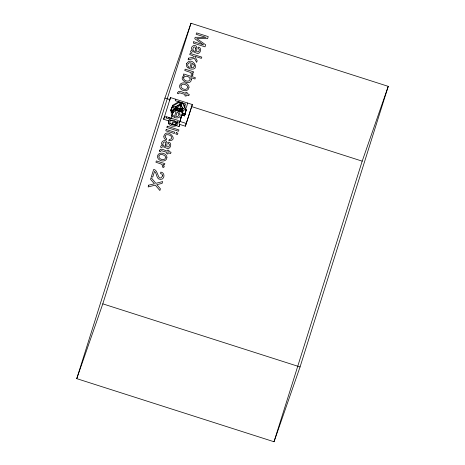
<?xml version="1.0" encoding="UTF-8"?>
<svg xmlns="http://www.w3.org/2000/svg" width="465" height="465" viewBox="0 0 465 465"><rect width="100%" height="100%" fill="white"/><g stroke="black" fill="none" stroke-linecap="round" stroke-linejoin="round"><path stroke-width="0.7" d="M172.259 114.716L173.137 111.96L170.672 111.147L172.689 105.264L178.833 101.655M171.172 109.92L171.899 107.589M184.373 116.204L186.302 109.74L185.454 107.764M184.628 114.902L186.302 109.74M76.754 378.644L164.941 98.051L190.987 23.25L388.246 86.356L300.059 366.949L274.013 441.75L76.754 378.644L102.8 303.848L190.987 23.25M169.272 121.069L163.663 119.273L170.498 97.569L192.318 104.544L185.372 126.218L179.763 124.422L179.06 126.561L168.504 123.039M171.23 109.909L171.957 107.595M171.05 110.484L172.399 106.276L179.833 101.922M175.724 99.231L175.27 100.672L180.275 102.277C179.984 107.223 177.554 108.049 173.497 106.316L173.201 108.176L174.061 107.938L177.578 108.775L179.275 108.014C182.664 114.623 187.459 107.584 187.389 102.963M171.056 118.587L173.137 111.96M172.317 114.593L173.102 112.088M173.631 110.693L174.241 108.816L175.322 109.415L175.985 108.107M174.241 108.816L173.712 110.507L171.306 109.74M174.759 109.234L175.549 106.752L179.798 104.392L180.507 102.137M175.322 109.415L175.764 108.037M177.549 108.607L176.886 109.914L175.543 109.484L175.898 108.357M176.107 109.664L176.549 108.287M176.328 109.734L176.903 107.159M176.886 109.914L177.328 108.537M182.803 110.315L182.367 111.664L177.107 109.984L177.461 108.857M177.671 110.164L178.205 108.473M177.892 110.234L178.601 107.979M182.774 108.781L180.949 105.009L181.739 102.533L182.414 102.748L184.75 108.025M179.24 110.664L179.769 108.973M179.455 110.734L180.077 108.793M180.019 110.914L180.461 109.537M180.24 110.984L180.682 109.606M180.804 111.164L181.6 108.659L181.025 111.234M181.588 111.414L182.117 109.723M181.803 111.484L182.158 110.356M182.367 111.664L182.722 110.536M170.446 120.33L179.327 123.173L181.995 114.867L184.593 115.698L185.233 113.158M182.449 111.443L182.978 111.612L182.187 114.047L182.449 113.303L184.849 114.07M179.327 123.173L181.995 114.867M184.588 114.814L185.919 110.664L185.337 109.345M185.372 126.218L192.318 104.544M274.013 441.75L362.2 161.152L388.246 86.356M169.615 100.335L170.498 97.569M163.663 119.273L164.546 116.506L166.499 117.128M179.763 124.422L179.06 126.561M171.434 108.717L170.824 110.461L171.597 108.752M172.282 106.427L172.689 105.264M176.032 107.159L176.252 107.229M177.595 107.659L177.816 107.729M180.949 105.009L183.158 109.188M180.728 108.659L181.036 108.479M181.6 108.659L181.815 108.729M182.292 109.159L182.6 108.984M182.978 111.612L182.716 112.356L173.986 109.566M184.768 114.954L185.372 113.21M181.391 116.616L180.856 118.017L182.629 112.379L173.893 109.583M175.468 106.979L179.717 104.613M183.855 114.28C184.838 114.024 182.594 113.175 182.995 113.977M172.73 110.74C173.788 110.577 171.666 109.595 171.887 110.403M172.329 111.803L171.597 111.408L172.253 111.373M164.941 98.051L169.766 99.591M191.15 106.433L362.2 161.152M168.452 117.755L170.405 118.377M179.938 121.429L186.366 123.487M102.8 303.848L300.059 366.949M183.472 103.16L184.89 106.45M167.092 142.772L166.703 146.446L168.097 147.109L169.068 146.394L169.522 144.708L168.359 143.359L168.743 142.139C171.695 142.842 171.12 147.155 168.882 148.364C166.639 149.561 162.593 144.824 161.663 147.533L160.605 147.196L160.745 146.248L161.576 145.435L162.436 145.458C159.094 141.726 166.203 137.942 167.092 142.772M168.359 121.818C167.807 127.776 180.542 127.858 176.828 121.412L177.956 121.772L178.357 120.499L166.499 116.709L166.086 118.017L170.434 119.406L168.842 120.487L168.359 121.818M196.974 47.703L196.585 51.377L197.98 52.034L198.95 51.319L199.404 49.639L198.235 48.284L198.619 47.064C201.572 47.767 201.002 52.08 198.764 53.289C196.521 54.486 192.475 49.749 191.545 52.458L190.487 52.121L190.627 51.173L191.458 50.36L192.318 50.389C188.976 46.651 196.085 42.867 196.974 47.703M163.895 136.169L163.936 137.413A3.063 2.796 19.2 0 0 164.918 139.018L166.267 139.866L166.662 138.599L165.383 137.466L165.453 135.524A1.843 1.68 19.2 0 1 166.604 134.728C168.836 134.275 173.131 136.164 171.335 138.913L169.301 139.442L168.9 140.709C179.879 140.721 166.662 126.992 163.895 136.169M159.402 150.805L159.356 151.311L160.483 151.671L161.14 150.59L167.086 152.415L166.697 153.659L167.859 154.031L168.254 152.787L170.626 153.549L171.044 152.224L168.667 151.468L168.998 150.416L167.83 150.038L167.499 151.09C165.377 151.16 160.233 146.841 159.402 150.805M177.589 92.942L177.543 93.442L178.67 93.802L179.327 92.721L185.273 94.546L184.884 95.79L186.047 96.162L186.442 94.918L188.813 95.68L189.232 94.36L186.854 93.599L187.186 92.547L186.017 92.175L185.686 93.227C183.565 93.296 178.421 88.972 177.589 92.942M165.645 144.923L165.656 146.417C159.007 145.673 166.424 137.611 165.645 144.923M195.724 48.354L195.538 51.348C190.673 51.72 193.783 43.646 195.724 48.354M164.052 166.29L163.802 167.476L162.291 166.993L162.57 165.65L161.628 164.203L155.92 162.233L156.333 160.925L164.837 163.645L164.447 164.889L162.982 164.418L164.052 166.29M192.894 74.522L192.644 75.708L191.132 75.225L191.411 73.883L190.47 72.435L184.762 70.465L185.175 69.157L193.684 71.877L193.289 73.121L191.824 72.65L192.894 74.522M176.386 122.905C176.014 126.381 170.486 124.992 169.731 122.388C169.591 118.523 176.008 120.005 176.386 122.905M180.542 106.037C179.856 107.496 180.966 108.984 182.489 109.025C185.018 109.136 184.715 105.479 185.576 103.974L181.588 102.695L180.542 106.037M171.201 112.559L171.387 115.419L173.067 117.035L173.468 115.75C170.789 114.274 173.242 110.193 175.95 111.803L174.16 117.506C186.564 120.755 176.776 103.515 171.201 112.559M186.529 63.786L186.715 66.646L188.395 68.262L188.796 66.972C186.122 65.495 188.569 61.415 191.278 63.025L189.488 68.727C201.891 71.982 192.103 54.742 186.529 63.786M191.394 79.654C190.29 86.926 177.049 78.998 184.373 75.522L183.286 75.179L183.663 73.97L195.37 77.713L194.969 78.986L190.737 77.632L191.394 79.654M183.588 77.69C182.96 80.707 188.807 82.613 190.034 79.788C190.778 76.615 184.785 74.696 183.588 77.69M158.896 155.996C158.007 159.361 165.203 161.46 165.587 157.542A2.04 1.866 19.2 0 0 165.023 156.054C163.552 154.595 159.821 153.386 158.896 155.996M162.692 175.817C157.74 183.315 158.542 169.405 153.648 169.481L151.398 176.619L152.753 177.049L154.537 171.37C157.275 173.486 155.984 179.595 160.692 179.42C164.906 179.432 165.215 172.532 160.902 172.079L160.483 173.41L162.041 174.241L162.692 175.817M180.984 85.729C180.095 89.088 187.29 91.187 187.674 87.269A2.04 1.866 19.2 0 0 187.11 85.781C185.634 84.322 181.908 83.113 180.984 85.729M182.693 114.919L183.646 115.262L182.693 114.919M179.008 114.716L177.868 116.459L175.718 116.523L177.072 112.205L178.676 113.425L179.008 114.716M194.335 65.943L193.196 67.687L191.045 67.751L192.405 63.426L194.01 64.652L194.335 65.943M166.883 157.734C166.336 162.855 158.379 161.465 157.513 157.257C156.903 152.142 164.128 152.014 166.278 155.473A3.685 3.365 19.2 0 1 166.883 157.734M188.964 87.461C188.424 92.587 180.467 91.192 179.6 86.99C178.984 81.869 186.215 81.741 188.366 85.2A3.685 3.365 19.2 0 1 188.964 87.461M148.713 185.169L148.149 186.959L155.31 185.117L159.873 190.516L160.413 188.796L156.798 184.669L162.116 183.373L162.686 181.565L155.874 183.326L151.096 177.589L150.55 179.333L154.415 183.826L148.713 185.169M166.22 129.473L165.802 130.799L174.27 133.507L174.683 132.176L166.22 129.473M167.249 126.201L166.836 127.509L178.502 131.24L178.915 129.933L167.249 126.201M188.633 58.16L188.104 59.828L194.417 58.387L196.666 62.386L197.189 60.712L194.632 56.201L201.403 58.369L201.798 57.114L190.133 53.382L189.737 54.638L192.929 55.661L193.684 57.108L188.633 58.16M193.795 41.74L193.359 43.111L205.03 46.843L205.669 44.797L196.765 38.601L207.593 38.688L208.239 36.619L196.573 32.887L196.143 34.265L205.995 37.38L195.19 37.293L194.742 38.729L203.624 44.919L193.795 41.74M176.264 132.682L175.846 134.013L177.467 134.53L177.886 133.205L176.264 132.682M172.835 123.824A2.203 0.901 17.4 0 0 176.316 124.213A2.203 0.901 17.4 0 0 173.579 122.429A2.203 0.901 17.4 0 0 172.835 123.824"/></g></svg>
